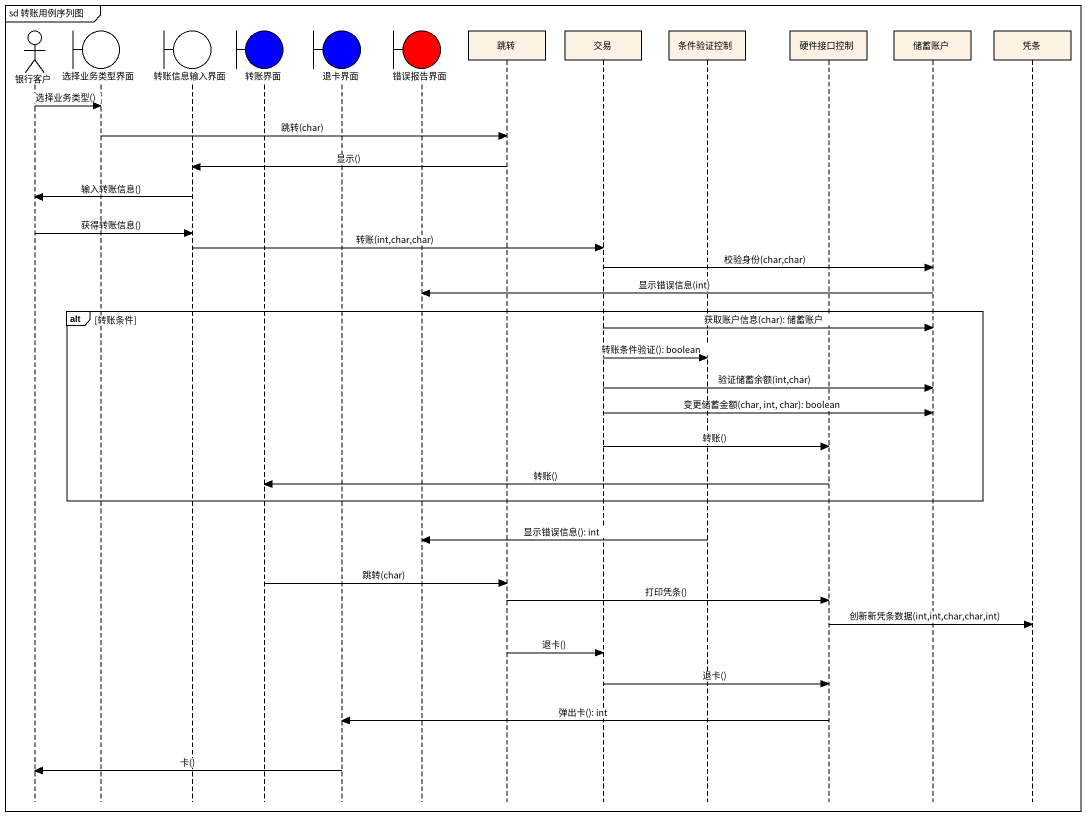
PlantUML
@startuml
mainframe sd 转账用例序列图
hide footbox
actor 银行客户
boundary 选择业务类型界面
boundary 转账信息输入界面
boundary 转账界面 #0000FF
boundary 退卡界面 #0000FF
boundary 错误报告界面 #FF0000
participant 跳转
participant 交易
participant 条件验证控制
participant 硬件接口控制
participant 储蓄账户
participant 凭条

银行客户 -> 选择业务类型界面 : 选择业务类型()
选择业务类型界面 -> 跳转 : 跳转(char)
跳转 -> 转账信息输入界面 : 显示()
转账信息输入界面 -> 银行客户 : 输入转账信息()
银行客户 -> 转账信息输入界面 : 获得转账信息()
转账信息输入界面 -> 交易 : 转账(int,char,char)
交易 -> 储蓄账户 : 校验身份(char,char)
储蓄账户 -> 错误报告界面 : 显示错误信息(int)
alt 转账条件
  交易 -> 储蓄账户 : 获取账户信息(char): 储蓄账户
  交易 -> 条件验证控制 : 转账条件验证(): boolean
  交易 -> 储蓄账户 : 验证储蓄余额(int,char)
  交易 -> 储蓄账户 : 变更储蓄金额(char, int, char): boolean
  交易 -> 硬件接口控制 : 转账()
  硬件接口控制 -> 转账界面 : 转账()
end
条件验证控制 -> 错误报告界面 : 显示错误信息(): int
转账界面 -> 跳转 : 跳转(char)
跳转 -> 硬件接口控制 : 打印凭条()
硬件接口控制 -> 凭条 : 创新新凭条数据(int,int,char,char,int)
跳转 -> 交易 : 退卡()
交易 -> 硬件接口控制 : 退卡()
硬件接口控制 -> 退卡界面 : 弹出卡(): int
退卡界面 -> 银行客户 : 卡()
@enduml
